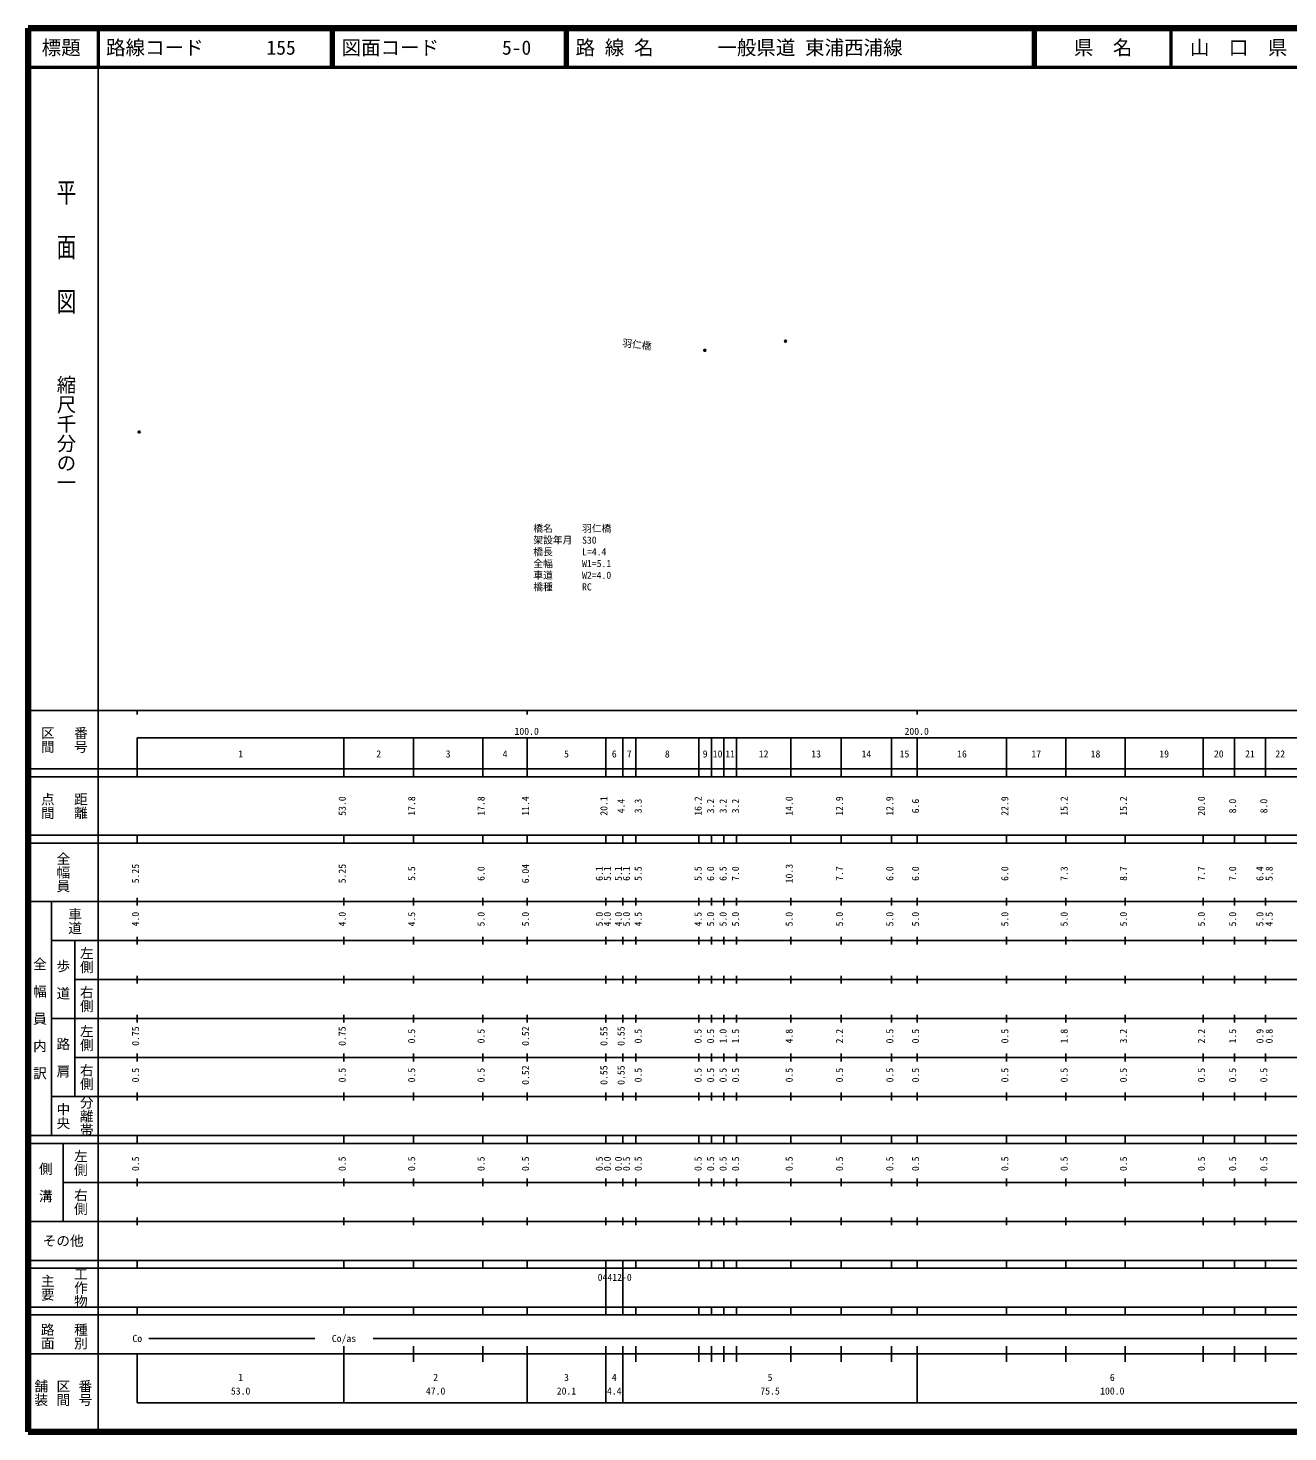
# Model space of a CAD drawing. Units: millimetres on the paper. Extents: x -86696 to 680, y 20 to 55971.
# Drawn here: x 40 to 363, y 20 to 380 of the extents above; entities that cross this region are included whole.
import ezdxf
from ezdxf.enums import TextEntityAlignment as Align

# ---------------------------------------------------------------- set-up
doc = ezdxf.new("R2010")
doc.units = ezdxf.units.MM
doc.header["$PDMODE"] = 32
doc.header["$PDSIZE"] = 0.5
for name, color, linetype in [('M-OTRS', 6, 'Continuous'), ('M-STR-HTXT', 7, 'Continuous'), ('M-STR-STR1', 1, 'Continuous'), ('M-TTL-TXT', 7, 'Continuous')]:
    doc.layers.add(name, color=color, linetype=linetype)
for name, color, linetype, lineweight in [('M-TTL', 2, 'Continuous', 140), ('M-TTL-BAND', 7, 'Continuous', 25), ('M-TTL-LINE', 7, 'Continuous', 50)]:
    doc.layers.add(name, color=color, linetype=linetype, lineweight=lineweight)
doc.styles.add('@ＭＳ ゴシック', font='')
doc.styles.add('ＭＳ ゴシック', font='')
doc.styles.get('@ＭＳ ゴシック').set_extended_font_data('@MS Gothic')
doc.styles.get('ＭＳ ゴシック').set_extended_font_data('MS Gothic')

msp = doc.modelspace()

# ---------------------------------------------------------------- linework, layer by layer
at = {"layer": 'M-OTRS'}
for p in [(234.235, 299.697), (213.524, 297.366), (68.511, 276.423)]:
    msp.add_point(p, dxfattribs=at)
at = {"layer": 'M-TTL'}
for p, q in [((40, 380), (40, 20)), ((680, 380), (40, 380)), ((40, 20), (680, 20))]:
    msp.add_line(p, q, dxfattribs=at)
at = {"layer": 'M-TTL-BAND'}
for p, q in [((58, 370), (58, 20)), ((40, 205), (579, 205)), ((68, 205), (68, 204)), ((168, 205), (168, 204)), ((268, 205), (268, 204)), ((68, 198), (579, 198)), ((68, 198), (68, 188)), ((121, 188), (121, 198)), ((138.8, 188), (138.8, 198)), ((156.6, 188), (156.6, 198)), ((168, 188), (168, 198)), ((188.1, 188), (188.1, 198)), ((192.5, 188), (192.5, 198)), ((195.8, 188), (195.8, 198)), ((212, 188), (212, 198)), ((215.2, 188), (215.2, 198)), ((218.4, 188), (218.4, 198)), ((221.6, 188), (221.6, 198)), ((235.6, 188), (235.6, 198)), ((248.5, 188), (248.5, 198)), ((261.4, 188), (261.4, 198)), ((268, 188), (268, 198)), ((290.9, 188), (290.9, 198)), ((306.1, 188), (306.1, 198)), ((321.3, 188), (321.3, 198)), ((341.3, 188), (341.3, 198)), ((349.3, 188), (349.3, 198)), ((357.3, 188), (357.3, 198)), ((40, 190), (579, 190)), ((40, 188), (579, 188)), ((40, 173), (579, 173)), ((68, 171), (68, 173)), ((121, 171), (121, 173)), ((138.8, 171), (138.8, 173)), ((156.6, 171), (156.6, 173)), ((168, 171), (168, 173)), ((188.1, 171), (188.1, 173)), ((192.5, 171), (192.5, 173)), ((195.8, 171), (195.8, 173)), ((212, 171), (212, 173)), ((215.2, 171), (215.2, 173)), ((218.4, 171), (218.4, 173)), ((221.6, 171), (221.6, 173)), ((235.6, 171), (235.6, 173)), ((248.5, 171), (248.5, 173)), ((261.4, 171), (261.4, 173)), ((268, 171), (268, 173)), ((290.9, 171), (290.9, 173)), ((306.1, 171), (306.1, 173)), ((321.3, 171), (321.3, 173)), ((341.3, 171), (341.3, 173)), ((349.3, 171), (349.3, 173)), ((357.3, 171), (357.3, 173)), ((40, 171), (579, 171)), ((40, 156), (579, 156)), ((46, 96), (46, 156)), ((68, 155), (68, 157)), ((121, 155), (121, 157)), ((138.8, 155), (138.8, 157)), ((156.6, 155), (156.6, 157)), ((168, 155), (168, 157)), ((188.1, 155), (188.1, 157)), ((192.5, 155), (192.5, 157)), ((195.8, 155), (195.8, 157)), ((212, 155), (212, 157)), ((215.2, 155), (215.2, 157)), ((218.4, 155), (218.4, 157)), ((221.6, 155), (221.6, 157)), ((235.6, 155), (235.6, 157)), ((248.5, 155), (248.5, 157)), ((261.4, 155), (261.4, 157)), ((268, 155), (268, 157)), ((290.9, 155), (290.9, 157)), ((306.1, 155), (306.1, 157)), ((321.3, 155), (321.3, 157)), ((341.3, 155), (341.3, 157)), ((349.3, 155), (349.3, 157)), ((357.3, 155), (357.3, 157)), ((46, 146), (579, 146)), ((52, 146), (52, 106)), ((68, 145), (68, 147)), ((121, 145), (121, 147)), ((138.8, 145), (138.8, 147)), ((156.6, 145), (156.6, 147)), ((168, 145), (168, 147)), ((188.1, 145), (188.1, 147)), ((192.5, 145), (192.5, 147)), ((195.8, 145), (195.8, 147)), ((212, 145), (212, 147)), ((215.2, 145), (215.2, 147)), ((218.4, 145), (218.4, 147)), ((221.6, 145), (221.6, 147)), ((235.6, 145), (235.6, 147)), ((248.5, 145), (248.5, 147)), ((261.4, 145), (261.4, 147)), ((268, 145), (268, 147)), ((290.9, 145), (290.9, 147)), ((306.1, 145), (306.1, 147)), ((321.3, 145), (321.3, 147)), ((341.3, 145), (341.3, 147)), ((349.3, 145), (349.3, 147)), ((357.3, 145), (357.3, 147)), ((68, 135), (68, 137)), ((121, 135), (121, 137)), ((138.8, 135), (138.8, 137)), ((156.6, 135), (156.6, 137)), ((168, 135), (168, 137)), ((188.1, 135), (188.1, 137)), ((192.5, 135), (192.5, 137)), ((195.8, 135), (195.8, 137)), ((212, 135), (212, 137)), ((215.2, 135), (215.2, 137)), ((218.4, 135), (218.4, 137)), ((221.6, 135), (221.6, 137)), ((235.6, 135), (235.6, 137)), ((248.5, 135), (248.5, 137)), ((261.4, 135), (261.4, 137)), ((268, 135), (268, 137)), ((290.9, 135), (290.9, 137)), ((306.1, 135), (306.1, 137)), ((321.3, 135), (321.3, 137)), ((341.3, 135), (341.3, 137)), ((349.3, 135), (349.3, 137)), ((357.3, 135), (357.3, 137)), ((52, 136), (579, 136)), ((46, 126), (579, 126)), ((68, 125), (68, 127)), ((121, 125), (121, 127)), ((138.8, 125), (138.8, 127)), ((156.6, 125), (156.6, 127)), ((168, 125), (168, 127)), ((188.1, 125), (188.1, 127)), ((192.5, 125), (192.5, 127)), ((195.8, 125), (195.8, 127)), ((212, 125), (212, 127)), ((215.2, 125), (215.2, 127)), ((218.4, 125), (218.4, 127)), ((221.6, 125), (221.6, 127)), ((235.6, 125), (235.6, 127)), ((248.5, 125), (248.5, 127)), ((261.4, 125), (261.4, 127)), ((268, 125), (268, 127)), ((290.9, 125), (290.9, 127)), ((306.1, 125), (306.1, 127)), ((321.3, 125), (321.3, 127)), ((341.3, 125), (341.3, 127)), ((349.3, 125), (349.3, 127)), ((357.3, 125), (357.3, 127)), ((52, 116), (579, 116)), ((68, 115), (68, 117)), ((121, 115), (121, 117)), ((138.8, 115), (138.8, 117)), ((156.6, 115), (156.6, 117)), ((168, 115), (168, 117)), ((188.1, 115), (188.1, 117)), ((192.5, 115), (192.5, 117)), ((195.8, 115), (195.8, 117)), ((212, 115), (212, 117)), ((215.2, 115), (215.2, 117)), ((218.4, 115), (218.4, 117)), ((221.6, 115), (221.6, 117)), ((235.6, 115), (235.6, 117)), ((248.5, 115), (248.5, 117)), ((261.4, 115), (261.4, 117)), ((268, 115), (268, 117)), ((290.9, 115), (290.9, 117)), ((306.1, 115), (306.1, 117)), ((321.3, 115), (321.3, 117)), ((341.3, 115), (341.3, 117)), ((349.3, 115), (349.3, 117)), ((357.3, 115), (357.3, 117)), ((46, 106), (579, 106)), ((68, 105), (68, 107)), ((121, 105), (121, 107)), ((138.8, 105), (138.8, 107)), ((156.6, 105), (156.6, 107)), ((168, 105), (168, 107)), ((188.1, 105), (188.1, 107)), ((192.5, 105), (192.5, 107)), ((195.8, 105), (195.8, 107)), ((212, 105), (212, 107)), ((215.2, 105), (215.2, 107)), ((218.4, 105), (218.4, 107)), ((221.6, 105), (221.6, 107)), ((235.6, 105), (235.6, 107)), ((248.5, 105), (248.5, 107)), ((261.4, 105), (261.4, 107)), ((268, 105), (268, 107)), ((290.9, 105), (290.9, 107)), ((306.1, 105), (306.1, 107)), ((321.3, 105), (321.3, 107)), ((341.3, 105), (341.3, 107)), ((349.3, 105), (349.3, 107)), ((357.3, 105), (357.3, 107)), ((40, 96), (579, 96)), ((40, 94), (579, 94)), ((49, 94), (49, 74)), ((68, 94), (68, 96)), ((121, 94), (121, 96)), ((138.8, 94), (138.8, 96)), ((156.6, 94), (156.6, 96)), ((168, 94), (168, 96)), ((188.1, 94), (188.1, 96)), ((192.5, 94), (192.5, 96)), ((195.8, 94), (195.8, 96)), ((212, 94), (212, 96)), ((215.2, 94), (215.2, 96)), ((218.4, 94), (218.4, 96)), ((221.6, 94), (221.6, 96)), ((235.6, 94), (235.6, 96)), ((248.5, 94), (248.5, 96)), ((261.4, 94), (261.4, 96)), ((268, 94), (268, 96)), ((290.9, 94), (290.9, 96)), ((306.1, 94), (306.1, 96)), ((321.3, 94), (321.3, 96)), ((341.3, 94), (341.3, 96)), ((349.3, 94), (349.3, 96)), ((357.3, 94), (357.3, 96)), ((49, 84), (579, 84)), ((68, 83), (68, 85)), ((121, 83), (121, 85)), ((138.8, 83), (138.8, 85)), ((156.6, 83), (156.6, 85)), ((168, 83), (168, 85)), ((188.1, 83), (188.1, 85)), ((192.5, 83), (192.5, 85)), ((195.8, 83), (195.8, 85)), ((212, 83), (212, 85)), ((215.2, 83), (215.2, 85)), ((218.4, 83), (218.4, 85)), ((221.6, 83), (221.6, 85)), ((235.6, 83), (235.6, 85)), ((248.5, 83), (248.5, 85)), ((261.4, 83), (261.4, 85)), ((268, 83), (268, 85)), ((290.9, 83), (290.9, 85)), ((306.1, 83), (306.1, 85)), ((321.3, 83), (321.3, 85)), ((341.3, 83), (341.3, 85)), ((349.3, 83), (349.3, 85)), ((357.3, 83), (357.3, 85)), ((40, 74), (579, 74)), ((68, 73), (68, 75)), ((121, 73), (121, 75)), ((138.8, 73), (138.8, 75)), ((156.6, 73), (156.6, 75)), ((168, 73), (168, 75)), ((188.1, 73), (188.1, 75)), ((192.5, 73), (192.5, 75)), ((195.8, 73), (195.8, 75)), ((212, 73), (212, 75)), ((215.2, 73), (215.2, 75)), ((218.4, 73), (218.4, 75)), ((221.6, 73), (221.6, 75)), ((235.6, 73), (235.6, 75)), ((248.5, 73), (248.5, 75)), ((261.4, 73), (261.4, 75)), ((268, 73), (268, 75)), ((290.9, 73), (290.9, 75)), ((306.1, 73), (306.1, 75)), ((321.3, 73), (321.3, 75)), ((341.3, 73), (341.3, 75)), ((349.3, 73), (349.3, 75)), ((357.3, 73), (357.3, 75)), ((40, 64), (579, 64)), ((40, 62), (579, 62)), ((68, 62), (68, 64)), ((121, 62), (121, 64)), ((138.8, 62), (138.8, 64)), ((156.6, 62), (156.6, 64)), ((168, 62), (168, 64)), ((188.1, 62), (188.1, 64)), ((188.1, 52), (188.1, 62)), ((192.5, 62), (192.5, 64)), ((192.5, 52), (192.5, 62)), ((195.8, 62), (195.8, 64)), ((212, 62), (212, 64)), ((215.2, 62), (215.2, 64)), ((218.4, 62), (218.4, 64)), ((221.6, 62), (221.6, 64)), ((235.6, 62), (235.6, 64)), ((248.5, 62), (248.5, 64)), ((261.4, 62), (261.4, 64)), ((268, 62), (268, 64)), ((290.9, 62), (290.9, 64)), ((306.1, 62), (306.1, 64)), ((321.3, 62), (321.3, 64)), ((341.3, 62), (341.3, 64)), ((349.3, 62), (349.3, 64)), ((357.3, 62), (357.3, 64)), ((40, 52), (579, 52)), ((68, 50), (68, 52)), ((121, 50), (121, 52)), ((138.8, 50), (138.8, 52)), ((156.6, 50), (156.6, 52)), ((168, 50), (168, 52)), ((188.1, 50), (188.1, 52)), ((192.5, 50), (192.5, 52)), ((195.8, 50), (195.8, 52)), ((212, 50), (212, 52)), ((215.2, 50), (215.2, 52)), ((218.4, 50), (218.4, 52)), ((221.6, 50), (221.6, 52)), ((235.6, 50), (235.6, 52)), ((248.5, 50), (248.5, 52)), ((261.4, 50), (261.4, 52)), ((268, 50), (268, 52)), ((290.9, 50), (290.9, 52)), ((306.1, 50), (306.1, 52)), ((321.3, 50), (321.3, 52)), ((341.3, 50), (341.3, 52)), ((349.3, 50), (349.3, 52)), ((357.3, 50), (357.3, 52)), ((40, 50), (579, 50)), ((71, 44), (113.5, 44)), ((128.5, 44), (565, 44)), ((40, 40), (579, 40)), ((68, 40), (68, 27.5)), ((121, 27.5), (121, 42)), ((138.8, 38), (138.8, 42)), ((156.6, 38), (156.6, 42)), ((168, 27.5), (168, 42)), ((188.1, 27.5), (188.1, 42)), ((192.5, 27.5), (192.5, 42)), ((195.8, 38), (195.8, 42)), ((212, 38), (212, 42)), ((215.2, 38), (215.2, 42)), ((218.4, 38), (218.4, 42)), ((221.6, 38), (221.6, 42)), ((235.6, 38), (235.6, 42)), ((248.5, 38), (248.5, 42)), ((261.4, 38), (261.4, 42)), ((268, 27.5), (268, 42)), ((290.9, 38), (290.9, 42)), ((306.1, 38), (306.1, 42)), ((321.3, 38), (321.3, 42)), ((341.3, 38), (341.3, 42)), ((349.3, 38), (349.3, 42)), ((357.3, 38), (357.3, 42)), ((68, 27.5), (579, 27.5))]:
    msp.add_line(p, q, dxfattribs=at)
at = {"layer": 'M-TTL-LINE'}
for p, q in [((58, 380), (58, 370)), ((117.75, 380), (117.75, 370)), ((118.25, 380), (118.25, 370)), ((177.75, 380), (177.75, 370)), ((178.25, 380), (178.25, 370)), ((297.75, 380), (297.75, 370)), ((298.25, 380), (298.25, 370)), ((333, 380), (333, 370)), ((40, 370), (680, 370))]:
    msp.add_line(p, q, dxfattribs=at)

# ---------------------------------------------------------------- texts
at = {"layer": 'M-STR-HTXT', "style": 'ＭＳ ゴシック'}
for s, p in [('橋名\u3000\u3000\u3000羽仁橋', (169.541, 250.229)), ('架設年月\u3000S30', (169.541, 247.229)), ('橋長\u3000\u3000\u3000L=4.4', (169.541, 244.229)), ('全幅\u3000\u3000\u3000W1=5.1', (169.541, 241.229)), ('橋種\u3000\u3000\u3000RC', (169.541, 235.229)), ('車道\u3000\u3000\u3000W2=4.0', (169.541, 238.229))]:
    msp.add_text(s, height=1.833, dxfattribs=at).set_placement(p, align=Align.BOTTOM_LEFT)
at = {"layer": 'M-STR-STR1', "style": 'ＭＳ ゴシック'}
msp.add_text('羽仁橋', height=1.833, rotation=352.773, dxfattribs=at).set_placement((192.194, 297.87), align=Align.BOTTOM_LEFT)
at = {"layer": 'M-TTL-BAND', "style": '@ＭＳ ゴシック', "width": 1.4}
msp.add_text('平  面  図', height=3.666, rotation=270, dxfattribs=at).set_placement((49.777, 306.475), align=Align.MIDDLE_RIGHT)
at = {"layer": 'M-TTL-BAND', "style": '@ＭＳ ゴシック'}
msp.add_text('縮尺千分の一', height=3.666, rotation=270, dxfattribs=at).set_placement((49.777, 261.03), align=Align.MIDDLE_RIGHT)
for s, p in [('区間', (45, 197.5)), ('番号', (53.5, 197.5)), ('点間', (45, 180.5)), ('距離', (53.5, 180.5)), ('全幅員', (49, 163.5)), ('車道', (52, 151)), ('左側', (55, 141)), ('全\u3000幅\u3000員\u3000内\u3000訳', (43, 126)), ('歩\u3000道', (49, 136)), ('右側', (55, 131)), ('左側', (55, 121)), ('路\u3000肩', (49, 116)), ('右側', (55, 111)), ('分離帯', (55, 101)), ('中央', (49, 101)), ('左側', (53.5, 89)), ('側\u3000溝', (44.5, 84)), ('右側', (53.5, 79)), ('工作物', (53.5, 57)), ('主要', (45, 57)), ('路面', (45, 44.5)), ('種別', (53.5, 44.5)), ('舗装', (43.333, 30)), ('区間', (49, 30)), ('番号', (54.667, 30))]:
    msp.add_text(s, height=2.566, rotation=270, dxfattribs=at).set_placement(p, align=Align.MIDDLE_CENTER)
at = {"layer": 'M-TTL-BAND', "style": 'ＭＳ ゴシック'}
for s, p in [('100.0', (167.844, 198.195)), ('200.0', (267.844, 198.195)), ('1', (94.5, 192.405)), ('2', (129.9, 192.405)), ('3', (147.7, 192.405)), ('4', (162.3, 192.405)), ('5', (178.05, 192.405)), ('6', (190.3, 192.405)), ('7', (194.15, 192.405)), ('8', (203.9, 192.405)), ('9', (213.6, 192.405)), ('10', (216.8, 192.405)), ('11', (220, 192.405)), ('12', (228.6, 192.405)), ('13', (242.05, 192.405)), ('14', (254.95, 192.405)), ('15', (264.7, 192.405)), ('16', (279.45, 192.405)), ('17', (298.5, 192.405)), ('18', (313.7, 192.405)), ('19', (331.3, 192.405)), ('20', (345.3, 192.405)), ('21', (353.3, 192.405)), ('22', (361.05, 192.405)), ('Co', (68, 42.5)), ('Co/as', (121, 42.5)), ('1', (94.5, 32.523)), ('2', (144.5, 32.523)), ('3', (178.05, 32.523)), ('4', (190.3, 32.523)), ('5', (230.25, 32.523)), ('6', (318, 32.523)), ('53.0', (94.5, 29.033)), ('47.0', (144.5, 29.033)), ('20.1', (178.05, 29.033)), ('4.4', (190.3, 29.033)), ('75.5', (230.25, 29.033)), ('100.0', (318, 29.033))]:
    msp.add_text(s, height=1.833, dxfattribs=at).set_placement(p, align=Align.BOTTOM_CENTER)
for s, p in [('53.0', (122, 180.5)), ('17.8', (139.8, 180.5)), ('17.8', (157.6, 180.5)), ('11.4', (169, 180.5)), ('20.1', (189.1, 180.5)), ('4.4', (193.5, 180.5)), ('3.3', (197.883, 180.5)), ('16.2', (213.25, 180.5)), ('3.2', (216.45, 180.5)), ('3.2', (219.65, 180.5)), ('3.2', (222.85, 180.5)), ('14.0', (236.6, 180.5)), ('12.9', (249.5, 180.5)), ('12.9', (262.4, 180.5)), ('6.6', (269, 180.5)), ('22.9', (291.9, 180.5)), ('15.2', (307.1, 180.5)), ('15.2', (322.3, 180.5)), ('20.0', (342.3, 180.5)), ('8.0', (350.3, 180.5)), ('8.0', (358.3, 180.5)), ('5.25', (69, 163.174)), ('5.25', (122, 163.174)), ('5.5', (139.8, 163.174)), ('6.0', (157.6, 163.174)), ('6.04', (169, 163.174)), ('6.1', (187.916, 163.174)), ('5.1', (189.99, 163.174)), ('5.1', (192.806, 163.174)), ('6.1', (194.87, 163.174)), ('5.5', (197.883, 163.174)), ('5.5', (213.25, 163.174)), ('6.0', (216.45, 163.174)), ('6.5', (219.65, 163.174)), ('7.0', (222.85, 163.174)), ('10.3', (236.6, 163.174)), ('7.7', (249.5, 163.174)), ('6.0', (262.4, 163.174)), ('6.0', (269, 163.174)), ('6.0', (291.9, 163.174)), ('7.3', (307.1, 163.174)), ('8.7', (322.3, 163.174)), ('7.7', (342.3, 163.174)), ('7.0', (350.3, 163.174)), ('6.4', (357.3, 163.174)), ('5.8', (359.67, 163.174)), ('4.0', (69, 151.5)), ('4.0', (122, 151.5)), ('4.5', (139.8, 151.5)), ('5.0', (157.6, 151.5)), ('5.0', (169, 151.5)), ('5.0', (187.916, 151.5)), ('4.0', (189.99, 151.5)), ('4.0', (192.806, 151.5)), ('5.0', (194.87, 151.5)), ('4.5', (197.883, 151.5)), ('4.5', (213.25, 151.5)), ('5.0', (216.45, 151.5)), ('5.0', (219.65, 151.5)), ('5.0', (222.85, 151.5)), ('5.0', (236.6, 151.5)), ('5.0', (249.5, 151.5)), ('5.0', (262.4, 151.5)), ('5.0', (269, 151.5)), ('5.0', (291.9, 151.5)), ('5.0', (307.1, 151.5)), ('5.0', (322.3, 151.5)), ('5.0', (342.3, 151.5)), ('5.0', (350.3, 151.5)), ('5.0', (357.3, 151.5)), ('4.5', (359.67, 151.5)), ('0.75', (69, 121.5)), ('0.75', (122, 121.5)), ('0.5', (139.8, 121.5)), ('0.5', (157.6, 121.5)), ('0.52', (169, 121.5)), ('0.55', (189.1, 121.5)), ('0.55', (193.5, 121.5)), ('0.5', (197.883, 121.5)), ('0.5', (213.25, 121.5)), ('0.5', (216.45, 121.5)), ('1.0', (219.65, 121.5)), ('1.5', (222.85, 121.5)), ('4.8', (236.6, 121.5)), ('2.2', (249.5, 121.5)), ('0.5', (262.4, 121.5)), ('0.5', (269, 121.5)), ('0.5', (291.9, 121.5)), ('1.8', (307.1, 121.5)), ('3.2', (322.3, 121.5)), ('2.2', (342.3, 121.5)), ('1.5', (350.3, 121.5)), ('0.9', (357.3, 121.5)), ('0.8', (359.67, 121.5)), ('0.5', (69, 111.5)), ('0.5', (122, 111.5)), ('0.5', (139.8, 111.5)), ('0.5', (157.6, 111.5)), ('0.52', (169, 111.5)), ('0.55', (189.1, 111.5)), ('0.55', (193.5, 111.5)), ('0.5', (197.883, 111.5)), ('0.5', (213.25, 111.5)), ('0.5', (216.45, 111.5)), ('0.5', (219.65, 111.5)), ('0.5', (222.85, 111.5)), ('0.5', (236.6, 111.5)), ('0.5', (249.5, 111.5)), ('0.5', (262.4, 111.5)), ('0.5', (269, 111.5)), ('0.5', (291.9, 111.5)), ('0.5', (307.1, 111.5)), ('0.5', (322.3, 111.5)), ('0.5', (342.3, 111.5)), ('0.5', (350.3, 111.5)), ('0.5', (358.3, 111.5)), ('0.5', (69, 88.764)), ('0.5', (122, 88.764)), ('0.5', (139.8, 88.764)), ('0.5', (157.6, 88.764)), ('0.5', (169, 88.764)), ('0.5', (187.916, 88.764)), ('0.0', (189.99, 88.764)), ('0.0', (192.806, 88.764)), ('0.5', (194.87, 88.764)), ('0.5', (197.883, 88.764)), ('0.5', (213.25, 88.764)), ('0.5', (216.45, 88.764)), ('0.5', (219.65, 88.764)), ('0.5', (222.85, 88.764)), ('0.5', (236.6, 88.764)), ('0.5', (249.5, 88.764)), ('0.5', (262.4, 88.764)), ('0.5', (269, 88.764)), ('0.5', (291.9, 88.764)), ('0.5', (307.1, 88.764)), ('0.5', (322.3, 88.764)), ('0.5', (342.3, 88.764)), ('0.5', (350.3, 88.764)), ('0.5', (358.3, 88.764))]:
    msp.add_text(s, height=1.833, rotation=90, dxfattribs=at).set_placement(p, align=Align.BOTTOM_CENTER)
for s, height, p in [('その他', 2.566, (49, 69)), ('04412-0', 1.833, (190.413, 59.655))]:
    msp.add_text(s, height=height, dxfattribs=at).set_placement(p, align=Align.MIDDLE_CENTER)
at = {"layer": 'M-TTL-TXT', "style": 'ＭＳ ゴシック'}
for s, p in [('標題', (48.5, 375)), ('県\u3000名', (315.625, 375)), ('山\u3000口\u3000県', (350.375, 375))]:
    msp.add_text(s, height=3.666, dxfattribs=at).set_placement(p, align=Align.MIDDLE_CENTER)
for s, p in [('路線コード', (60, 375)), ('155', (101.142, 375)), ('図面コード', (120.38, 375)), ('5-0', (161.521, 375)), ('路 線 名', (180.38, 375)), ('一般県道 東浦西浦線', (216.734, 375))]:
    msp.add_text(s, height=3.666, dxfattribs=at).set_placement(p, align=Align.MIDDLE_LEFT)

doc.saveas('drawing.dxf')
